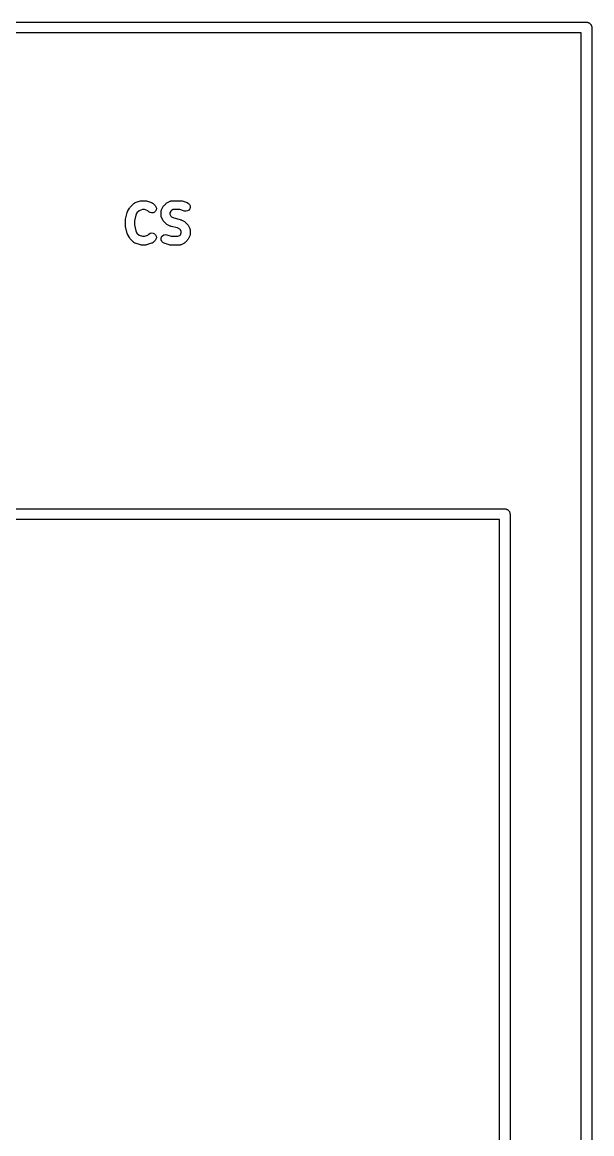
# Model space of a CAD drawing. Extents: x 86 to 333, y -237 to -29.
# Drawn here: x 230.71 to 238.72, y -51.71 to -36.09 of the extents above; entities that cross this region are included whole.
import ezdxf

# ---------------------------------------------------------------- set-up
doc = ezdxf.new("R2010")
doc.units = 0
doc.header["$MEASUREMENT"] = 0
doc.layers.add('BLACK', color=7, linetype='CONTINUOUS')

msp = doc.modelspace()

# ---------------------------------------------------------------- linework, layer by layer
at = {"layer": 'Black'}
for p, q in [((211.35, -36.085), (238.65, -36.085)), ((238.65, -36.085), (238.656, -36.0861)), ((238.656, -36.0861), (238.663, -36.0861)), ((238.663, -36.0861), (238.669, -36.0884)), ((238.669, -36.0884), (238.676, -36.0895)), ((238.676, -36.0895), (238.681, -36.0928)), ((238.575, -36.235), (211.425, -36.235)), ((238.575, -66.785), (238.575, -36.235)), ((238.681, -36.0928), (238.688, -36.095)), ((238.688, -36.095), (238.693, -36.0993)), ((238.693, -36.0993), (238.698, -36.1025)), ((238.698, -36.1025), (238.702, -36.1076)), ((238.702, -36.1076), (238.707, -36.1118)), ((238.707, -36.1118), (238.711, -36.1175)), ((238.711, -36.1175), (238.715, -36.1225)), ((238.715, -36.1225), (238.717, -36.1287)), ((238.717, -36.1287), (238.72, -36.1343)), ((238.72, -36.1343), (238.722, -36.1408)), ((238.722, -36.1408), (238.724, -36.147)), ((238.724, -36.147), (238.724, -36.1535)), ((238.724, -36.1535), (238.725, -36.16)), ((238.725, -36.16), (238.725, -66.86)), ((232.195, -38.7473), (232.219, -38.6997)), ((232.219, -38.6997), (232.225, -38.6916)), ((232.225, -38.6916), (232.231, -38.6834)), ((232.231, -38.6834), (232.278, -38.6358)), ((232.278, -38.6358), (232.281, -38.6337)), ((232.281, -38.6337), (232.284, -38.631)), ((232.284, -38.631), (232.29, -38.6276)), ((232.29, -38.6276), (232.296, -38.6234)), ((232.296, -38.6234), (232.299, -38.6224)), ((232.299, -38.6224), (232.303, -38.6207)), ((232.303, -38.6207), (232.374, -38.5969)), ((232.356, -38.7346), (232.326, -38.7646)), ((232.404, -38.7187), (232.356, -38.7346)), ((232.374, -38.5969), (232.384, -38.5954)), ((232.384, -38.5954), (232.394, -38.5937)), ((232.394, -38.5937), (232.441, -38.5937)), ((232.431, -38.7187), (232.404, -38.7187)), ((232.479, -38.7346), (232.431, -38.7187)), ((232.441, -38.5937), (232.451, -38.5954)), ((232.451, -38.5954), (232.461, -38.5969)), ((232.461, -38.5969), (232.533, -38.6207)), ((232.492, -38.748), (232.479, -38.7346)), ((232.533, -38.6207), (232.536, -38.6224)), ((232.536, -38.6224), (232.539, -38.6234)), ((232.539, -38.6234), (232.545, -38.6276)), ((232.545, -38.6276), (232.552, -38.631)), ((232.552, -38.631), (232.554, -38.6337)), ((232.554, -38.6337), (232.557, -38.6358)), ((232.557, -38.6358), (232.581, -38.6596)), ((232.588, -38.7397), (232.573, -38.755)), ((232.581, -38.6596), (232.593, -38.6774)), ((232.597, -38.72), (232.588, -38.7397)), ((232.593, -38.6774), (232.599, -38.6984)), ((232.599, -38.6984), (232.597, -38.72)), ((232.665, -38.7443), (232.667, -38.7373)), ((232.665, -38.7479), (232.665, -38.7443)), ((232.667, -38.7373), (232.668, -38.7301)), ((232.668, -38.7301), (232.67, -38.7269)), ((232.67, -38.7269), (232.671, -38.7235)), ((232.671, -38.7235), (232.695, -38.6759)), ((232.695, -38.6759), (232.701, -38.6678)), ((232.701, -38.6678), (232.707, -38.6596)), ((232.707, -38.6596), (232.731, -38.6358)), ((232.731, -38.6358), (232.739, -38.6301)), ((232.739, -38.6301), (232.747, -38.6241)), ((232.747, -38.6241), (232.794, -38.6003)), ((232.802, -38.7408), (232.79, -38.7662)), ((232.794, -38.6003), (232.798, -38.5993)), ((232.798, -38.5993), (232.801, -38.5975)), ((232.801, -38.5975), (232.808, -38.5962)), ((232.812, -38.7314), (232.802, -38.7408)), ((232.808, -38.5962), (232.815, -38.5941)), ((232.837, -38.7187), (232.812, -38.7314)), ((232.815, -38.5941), (232.819, -38.5943)), ((232.819, -38.5943), (232.822, -38.5937)), ((232.822, -38.5937), (232.941, -38.5937)), ((232.931, -38.7187), (232.837, -38.7187)), ((232.993, -38.7393), (232.931, -38.7187)), ((232.941, -38.5937), (232.951, -38.5954)), ((232.951, -38.5954), (232.961, -38.5969)), ((232.961, -38.5969), (233.033, -38.6207)), ((233.015, -38.7425), (232.993, -38.7393)), ((233.036, -38.7381), (233.015, -38.7425)), ((233.033, -38.6207), (233.052, -38.631)), ((233.054, -38.7268), (233.036, -38.7381)), ((233.052, -38.631), (233.066, -38.6473)), ((233.068, -38.7098), (233.054, -38.7268)), ((233.066, -38.6473), (233.074, -38.6675)), ((233.075, -38.6892), (233.068, -38.7098)), ((233.074, -38.6675), (233.075, -38.6892)), ((232.165, -38.8705), (232.166, -38.8629)), ((232.165, -38.9419), (232.165, -38.8705)), ((232.166, -38.8629), (232.167, -38.8553)), ((232.167, -38.8553), (232.19, -38.7601)), ((232.19, -38.7601), (232.193, -38.7538)), ((232.193, -38.7538), (232.195, -38.7473)), ((232.31, -38.7971), (232.29, -38.8782)), ((232.29, -38.8782), (232.29, -38.9342)), ((232.326, -38.7646), (232.31, -38.7971)), ((232.51, -38.7605), (232.492, -38.748)), ((232.531, -38.7661), (232.51, -38.7605)), ((232.553, -38.7642), (232.531, -38.7661)), ((232.573, -38.755), (232.553, -38.7642)), ((232.665, -38.7514), (232.665, -38.7479)), ((232.665, -38.799), (232.665, -38.7514)), ((232.665, -38.8026), (232.665, -38.799)), ((232.665, -38.8062), (232.665, -38.8026)), ((232.667, -38.8132), (232.665, -38.8062)), ((232.668, -38.8204), (232.667, -38.8132)), ((232.67, -38.8235), (232.668, -38.8204)), ((232.671, -38.827), (232.67, -38.8235)), ((232.695, -38.8746), (232.671, -38.827)), ((232.701, -38.8827), (232.695, -38.8746)), ((232.707, -38.8909), (232.701, -38.8827)), ((232.731, -38.9147), (232.707, -38.8909)), ((232.79, -38.7662), (232.79, -38.7843)), ((232.79, -38.7843), (232.802, -38.8096)), ((232.802, -38.8096), (232.812, -38.8191)), ((232.812, -38.8191), (232.844, -38.8353)), ((232.844, -38.8353), (232.933, -38.8575)), ((232.933, -38.8575), (232.939, -38.8602)), ((232.939, -38.8602), (232.946, -38.8622)), ((232.946, -38.8622), (232.993, -38.886)), ((232.993, -38.886), (233.001, -38.892)), ((233.001, -38.892), (233.009, -38.8977)), ((233.009, -38.8977), (233.033, -38.9215)), ((232.166, -38.9494), (232.165, -38.9419)), ((232.167, -38.9571), (232.166, -38.9494)), ((232.19, -39.0523), (232.167, -38.9571)), ((232.193, -39.0585), (232.19, -39.0523)), ((232.195, -39.0651), (232.193, -39.0585)), ((232.29, -38.9342), (232.31, -39.0153)), ((232.31, -39.0153), (232.326, -39.0477)), ((232.326, -39.0477), (232.356, -39.0778)), ((232.492, -39.0644), (232.51, -39.0519)), ((232.51, -39.0519), (232.531, -39.0463)), ((232.531, -39.0463), (232.553, -39.0482)), ((232.553, -39.0482), (232.573, -39.0574)), ((232.573, -39.0574), (232.588, -39.0727)), ((232.739, -38.9204), (232.731, -38.9147)), ((232.747, -38.9264), (232.739, -38.9204)), ((232.794, -38.9502), (232.747, -38.9264)), ((232.801, -38.9521), (232.794, -38.9502)), ((232.807, -38.9549), (232.801, -38.9521)), ((232.896, -38.9771), (232.807, -38.9549)), ((232.928, -38.9933), (232.896, -38.9771)), ((232.938, -39.0027), (232.928, -38.9933)), ((232.95, -39.0281), (232.938, -39.0027)), ((232.938, -39.0715), (232.95, -39.0462)), ((232.95, -39.0462), (232.95, -39.0281)), ((233.033, -38.9215), (233.039, -38.9297)), ((233.039, -38.9297), (233.045, -38.9378)), ((233.045, -38.9378), (233.069, -38.9854)), ((233.069, -38.9854), (233.07, -38.9888)), ((233.07, -38.9888), (233.072, -38.992)), ((233.072, -38.992), (233.073, -38.9992)), ((233.073, -38.9992), (233.075, -39.0062)), ((233.075, -39.0062), (233.075, -39.0098)), ((233.075, -39.0098), (233.075, -39.0133)), ((233.075, -39.0133), (233.075, -39.061)), ((232.219, -39.1127), (232.195, -39.0651)), ((232.225, -39.1208), (232.219, -39.1127)), ((232.231, -39.129), (232.225, -39.1208)), ((232.278, -39.1766), (232.231, -39.129)), ((232.281, -39.1786), (232.278, -39.1766)), ((232.284, -39.1813), (232.281, -39.1786)), ((232.29, -39.1848), (232.284, -39.1813)), ((232.296, -39.189), (232.29, -39.1848)), ((232.299, -39.19), (232.296, -39.189)), ((232.303, -39.1917), (232.299, -39.19)), ((232.374, -39.2155), (232.303, -39.1917)), ((232.356, -39.0778), (232.404, -39.0937)), ((232.404, -39.0937), (232.431, -39.0937)), ((232.431, -39.0937), (232.479, -39.0778)), ((232.533, -39.1917), (232.461, -39.2155)), ((232.479, -39.0778), (232.492, -39.0644)), ((232.536, -39.19), (232.533, -39.1917)), ((232.539, -39.189), (232.536, -39.19)), ((232.545, -39.1848), (232.539, -39.189)), ((232.552, -39.1813), (232.545, -39.1848)), ((232.554, -39.1786), (232.552, -39.1813)), ((232.557, -39.1766), (232.554, -39.1786)), ((232.581, -39.1528), (232.557, -39.1766)), ((232.593, -39.135), (232.581, -39.1528)), ((232.588, -39.0727), (232.597, -39.0924)), ((232.599, -39.114), (232.593, -39.135)), ((232.597, -39.0924), (232.599, -39.114)), ((232.665, -39.1232), (232.672, -39.1026)), ((232.666, -39.1449), (232.665, -39.1232)), ((232.674, -39.1651), (232.666, -39.1449)), ((232.672, -39.1026), (232.686, -39.0856)), ((232.688, -39.1813), (232.674, -39.1651)), ((232.686, -39.0856), (232.704, -39.0743)), ((232.707, -39.1917), (232.688, -39.1813)), ((232.704, -39.0743), (232.725, -39.0699)), ((232.779, -39.2155), (232.707, -39.1917)), ((232.725, -39.0699), (232.747, -39.0731)), ((232.747, -39.0731), (232.809, -39.0937)), ((232.809, -39.0937), (232.903, -39.0937)), ((232.903, -39.0937), (232.928, -39.081)), ((232.928, -39.081), (232.938, -39.0715)), ((232.939, -39.2149), (232.932, -39.2162)), ((232.942, -39.2131), (232.939, -39.2149)), ((232.946, -39.2121), (232.942, -39.2131)), ((232.993, -39.1883), (232.946, -39.2121)), ((233.001, -39.1823), (232.993, -39.1883)), ((233.009, -39.1766), (233.001, -39.1823)), ((233.033, -39.1528), (233.009, -39.1766)), ((233.039, -39.1446), (233.033, -39.1528)), ((233.045, -39.1365), (233.039, -39.1446)), ((233.069, -39.0889), (233.045, -39.1365)), ((233.07, -39.0854), (233.069, -39.0889)), ((233.072, -39.0823), (233.07, -39.0854)), ((233.073, -39.0751), (233.072, -39.0823)), ((233.075, -39.0681), (233.073, -39.0751)), ((233.075, -39.061), (233.075, -39.0645)), ((233.075, -39.0645), (233.075, -39.0681)), ((232.384, -39.217), (232.374, -39.2155)), ((232.394, -39.2187), (232.384, -39.217)), ((232.441, -39.2187), (232.394, -39.2187)), ((232.451, -39.217), (232.441, -39.2187)), ((232.461, -39.2155), (232.451, -39.217)), ((232.789, -39.217), (232.779, -39.2155)), ((232.799, -39.2187), (232.789, -39.217)), ((232.918, -39.2187), (232.799, -39.2187)), ((232.921, -39.2181), (232.918, -39.2187)), ((232.925, -39.2183), (232.921, -39.2181)), ((232.932, -39.2162), (232.925, -39.2183)), ((212.5, -42.925), (237.5, -42.925)), ((237.5, -42.925), (237.506, -42.9261)), ((237.506, -42.9261), (237.513, -42.9261)), ((237.513, -42.9261), (237.519, -42.9284)), ((237.519, -42.9284), (237.526, -42.9295)), ((237.526, -42.9295), (237.531, -42.9328)), ((237.531, -42.9328), (237.537, -42.935)), ((237.537, -42.935), (237.543, -42.9393)), ((237.543, -42.9393), (237.548, -42.9425)), ((237.548, -42.9425), (237.552, -42.9476)), ((237.552, -42.9476), (237.557, -42.9518)), ((237.557, -42.9518), (237.561, -42.9575)), ((237.561, -42.9575), (237.565, -42.9625)), ((237.565, -42.9625), (237.567, -42.9687)), ((237.425, -43.075), (212.575, -43.075)), ((237.425, -51.4), (237.425, -43.075)), ((237.567, -42.9687), (237.57, -42.9743)), ((237.57, -42.9743), (237.572, -42.9808)), ((237.572, -42.9808), (237.574, -42.987)), ((237.574, -42.987), (237.574, -42.9935)), ((237.574, -42.9935), (237.575, -43)), ((237.575, -43), (237.575, -51.4)), ((237.425, -59.725), (237.425, -51.4)), ((237.575, -51.4), (237.575, -59.8))]:
    msp.add_line(p, q, dxfattribs=at)

doc.saveas('drawing.dxf')
